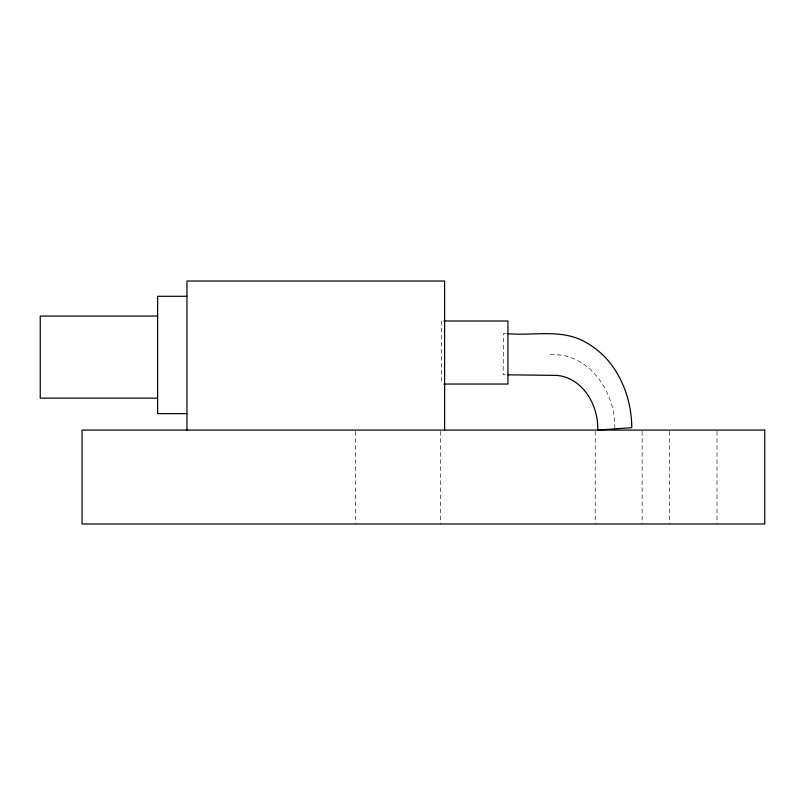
<?xml version="1.0" encoding="UTF-8"?>
<svg xmlns="http://www.w3.org/2000/svg" width="805" height="805" viewBox="0 0 805 805"><rect width="100%" height="100%" fill="white"/><g stroke="black" fill="none" stroke-linecap="round" stroke-linejoin="round"><path stroke-width="0.6" stroke-dasharray="4.03 3.02" d="M505.983 333.612L503.467 333.582L503.135 374.778L505.59 374.808M550.248 354.713C589.28 352.308 616.207 393.031 614.728 428.874M717.024 431.339L717.024 523.985M669.378 431.339L669.378 523.985M642.138 431.339L642.138 523.985M595.197 431.339L595.197 523.985M441.351 321.014L441.351 384.045M440.556 431.339L440.556 523.985M355.458 431.339L355.458 523.985"/><path stroke-width="1.21" d="M186.961 296.3L157.619 296.3L157.619 413.639L186.961 413.639M157.619 316.063L40.25 316.063L40.25 398.153L157.619 398.153M443.857 321.014L507.955 321.014L507.955 384.045L443.857 384.045M507.231 333.622C531.542 335.957 557.583 329.376 580.657 339.69C590.971 344.47 600.047 351.483 607.614 359.936C623.543 378.652 631.653 403.235 631.754 427.676L597.692 430.081C598.719 405.77 583.223 378.179 557.231 375.402L508.056 374.838M444.601 430.081L444.601 281.015L186.961 281.015L186.961 430.081M764.75 430.081L82.04 430.081L82.04 523.985L764.75 523.985L764.75 430.081"/></g></svg>
